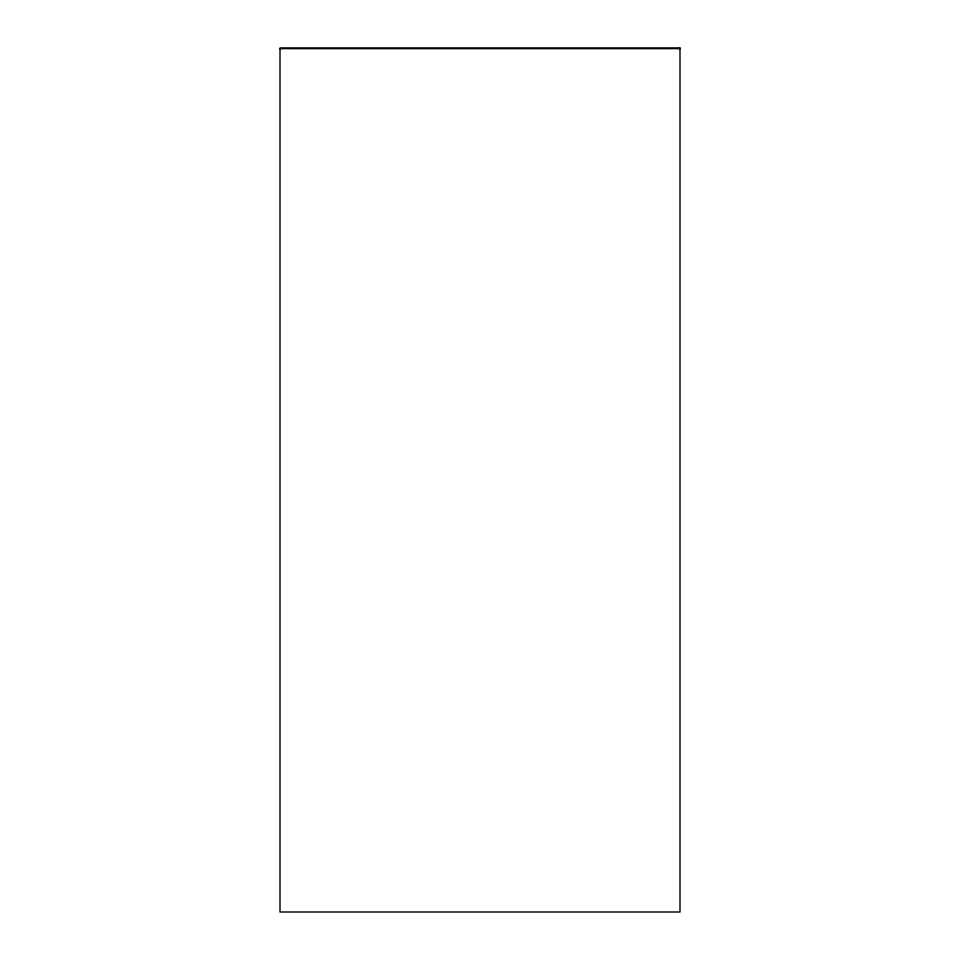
<?xml version="1.0" encoding="UTF-8"?>
<svg xmlns="http://www.w3.org/2000/svg" width="960" height="960" viewBox="0 0 960 960"><rect width="100%" height="100%" fill="white"/><g stroke="black" fill="none" stroke-linecap="round" stroke-linejoin="round"><path stroke-width="1.44" d="M279.996 48.636L680.004 48.636M680.004 48L279.996 48L279.996 912L680.004 912L680.004 48"/></g></svg>
